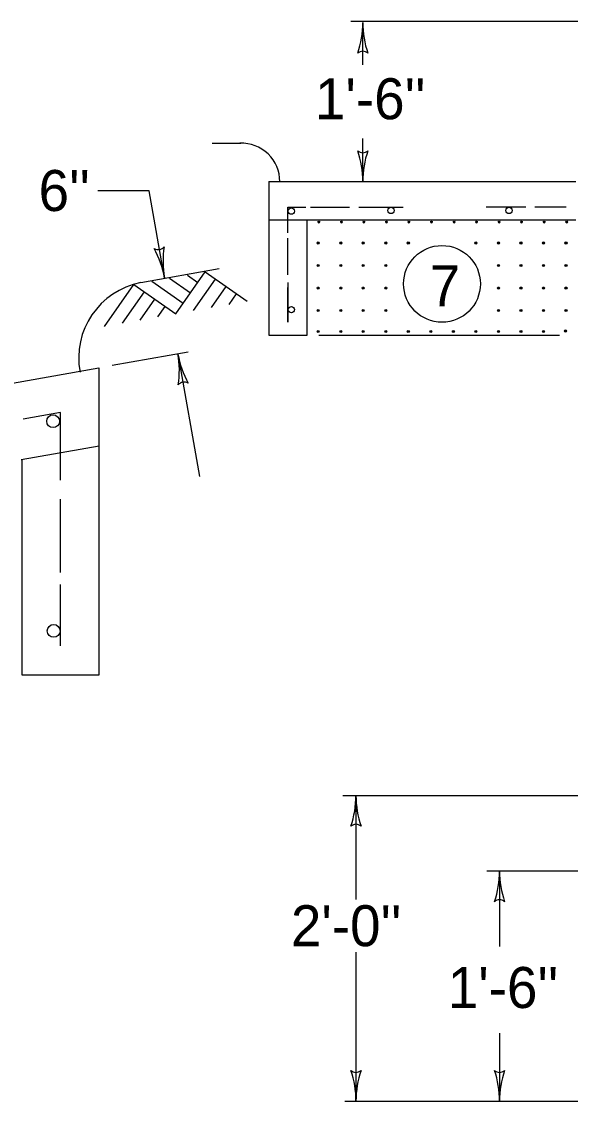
# Model space of a CAD drawing. Extents: x 997.6 to 1037, y 998.9 to 1022.8.
# Drawn here: x 1024.95 to 1027.63, y 1008.68 to 1013.95 of the extents above; entities that cross this region are included whole.
import ezdxf

# ---------------------------------------------------------------- set-up
doc = ezdxf.new("R2010")
doc.units = 0
for name, color, linetype in [('Level 1', 7, 'Continuous'), ('Level 2', 7, 'Continuous'), ('Level 4', 7, 'Continuous')]:
    doc.layers.add(name, color=color, linetype=linetype)

msp = doc.modelspace()

# ---------------------------------------------------------------- linework, layer by layer
at = {"layer": 'Level 1'}
for p, q in [((1030.8092, 1013.9531), (1026.5567, 1013.9531)), ((1026.6148, 1013.7413), (1026.6148, 1013.9488)), ((1026.6148, 1013.1722), (1026.6148, 1013.3819)), ((1025.8788, 1013.3597), (1026.0148, 1013.3597)), ((1026.0148, 1013.3597), (1026.0194, 1013.3597)), ((1026.1554, 1013.1722), (1026.1554, 1012.4222)), ((1026.156, 1013.1722), (1027.6554, 1013.1722)), ((1025.5714, 1013.1271), (1025.3214, 1013.1271)), ((1025.6464, 1012.7022), (1025.5714, 1013.1271)), ((1026.1554, 1012.9847), (1027.6554, 1012.9847)), ((1026.3429, 1012.4222), (1026.3429, 1012.9847)), ((1025.5303, 1012.6796), (1025.9131, 1012.7471)), ((1025.7018, 1012.5263), (1025.8452, 1012.7312)), ((1025.8452, 1012.7312), (1026.0499, 1012.5878)), ((1025.5841, 1012.6852), (1025.7376, 1012.5776)), ((1025.671, 1012.7005), (1025.7734, 1012.6288)), ((1025.7581, 1012.7158), (1025.8093, 1012.68)), ((1025.7888, 1012.5418), (1025.8963, 1012.6953)), ((1026.2492, 1012.6795), (1026.2492, 1012.4857)), ((1025.3535, 1012.465), (1025.4969, 1012.6698)), ((1025.4406, 1012.4803), (1025.5482, 1012.6339)), ((1025.4969, 1012.6698), (1025.7018, 1012.5263)), ((1025.8758, 1012.5571), (1025.9475, 1012.6595)), ((1025.5276, 1012.4957), (1025.5993, 1012.5981)), ((1025.9629, 1012.5724), (1025.9988, 1012.6237)), ((1025.6147, 1012.511), (1025.6505, 1012.5623)), ((1026.2492, 1012.5482), (1026.2492, 1012.5482)), ((1026.1554, 1012.4222), (1026.3429, 1012.4222)), ((1026.4007, 1012.4222), (1027.5748, 1012.4222)), ((1025.7619, 1012.3396), (1025.3902, 1012.274)), ((1025.712, 1012.3308), (1025.8175, 1011.7326)), ((1023.8485, 1012.0023), (1025.3257, 1012.2627)), ((1025.3257, 1012.2627), (1025.3257, 1010.7627)), ((1024.9468, 1011.8151), (1025.328, 1011.8823)), ((1024.9507, 1010.7627), (1024.9507, 1011.8112)), ((1025.3257, 1010.7627), (1024.9507, 1010.7627)), ((1026.5169, 1010.1748), (1027.7033, 1010.1748)), ((1026.5814, 1010.1746), (1026.5814, 1009.6662)), ((1027.2206, 1009.8069), (1027.7033, 1009.8069)), ((1027.2825, 1009.8059), (1027.2825, 1009.4373)), ((1026.5814, 1009.4103), (1026.5814, 1008.6819)), ((1027.2825, 1009.0144), (1027.2825, 1008.6819)), ((1026.5271, 1008.6816), (1027.7033, 1008.6816))]:
    msp.add_line(p, q, dxfattribs=at)
msp.add_circle((1027.0014, 1012.6724), 0.1875, dxfattribs=at)
for centre, radius, start, end in [((1026.146, 1013.9488), 0.4687, 341.3472, 359.9939), ((1027.0835, 1013.9488), 0.4687, 179.9878, 180), ((1027.0835, 1013.9488), 0.4687, 180, 198.6688), ((1026.6147, 1013.7706), 0.0375, 48.7746, 130.8913), ((1026.0219, 1013.172), 0.1875, 359.9137, 92.1769), ((1026.6148, 1013.3504), 0.0375, 228.7746, 310.8913), ((1026.146, 1013.1722), 0.4687, 0, 18.6688), ((1027.0835, 1013.1722), 0.4687, 161.3472, 179.9939), ((1026.146, 1013.1722), 0.4687, 359.9878, 0), ((1025.6155, 1012.8777), 0.0375, 238.7818, 320.8985), ((1025.6155, 1012.8777), 0.0375, 238.7818, 320.8985), ((1025.1848, 1012.6207), 0.4688, 10.0072, 28.676), ((1025.1848, 1012.6207), 0.4688, 10.0072, 28.676), ((1026.108, 1012.7836), 0.4688, 171.3544, 190.0011), ((1026.108, 1012.7836), 0.4688, 171.3544, 190.0011), ((1025.6025, 1012.3106), 0.375, 101.0786, 190.609), ((1025.1848, 1012.6207), 0.4688, 9.995, 10.0072), ((1025.1848, 1012.6207), 0.4688, 9.995, 10.0072), ((1026.1736, 1012.4122), 0.4687, 189.9889, 190.0012), ((1026.1736, 1012.4122), 0.4687, 190.0012, 208.6699), ((1025.2504, 1012.2494), 0.4687, 351.3483, 9.995), ((1025.7429, 1012.1553), 0.0375, 58.7757, 140.8924), ((1026.1127, 1010.1746), 0.4687, 341.3472, 359.9939), ((1027.0502, 1010.1746), 0.4687, 179.9878, 180), ((1027.0502, 1010.1746), 0.4687, 180, 198.6688), ((1026.5814, 1009.9963), 0.0375, 48.7746, 130.8913), ((1026.8138, 1009.8059), 0.4688, 341.3472, 359.9939), ((1026.8138, 1009.8059), 0.4688, 341.3472, 359.9939), ((1027.7512, 1009.8059), 0.4688, 179.9878, 180), ((1027.7512, 1009.8059), 0.4688, 179.9878, 180), ((1027.7512, 1009.8059), 0.4688, 180, 198.6688), ((1027.7512, 1009.8059), 0.4688, 180, 198.6688), ((1027.2824, 1009.6277), 0.0375, 48.7746, 130.8913), ((1027.2824, 1009.6277), 0.0375, 48.7746, 130.8913), ((1026.5815, 1008.8602), 0.0375, 228.7746, 310.8913), ((1026.1127, 1008.6819), 0.4688, 0, 18.6688), ((1027.0502, 1008.6819), 0.4688, 161.3472, 179.9939), ((1027.2826, 1008.8602), 0.0375, 228.7746, 310.8913), ((1026.8138, 1008.6819), 0.4688, 0, 18.6688), ((1027.7512, 1008.6819), 0.4688, 161.3472, 179.9939), ((1021.8939, 1008.6819), 4.6875, 359.9878, 0), ((1026.1127, 1008.6819), 0.4688, 359.9878, 0), ((1026.8138, 1008.6819), 0.4688, 359.9878, 0)]:
    msp.add_arc(centre, radius, start, end, dxfattribs=at)
at = {"layer": 'Level 2'}
for p, q in [((1026.2492, 1013.0472), (1026.337, 1013.0472)), ((1026.2492, 1012.9213), (1026.2492, 1013.0472)), ((1026.3593, 1013.0472), (1026.5495, 1013.0472)), ((1026.5961, 1013.0472), (1026.8118, 1013.0472)), ((1027.4106, 1013.0472), (1027.2179, 1013.0472)), ((1027.6082, 1013.0472), (1027.4553, 1013.0472)), ((1026.2492, 1012.7162), (1026.2492, 1012.8951)), ((1026.2492, 1012.4857), (1026.2492, 1012.6547)), ((1025.1388, 1012.0437), (1024.9568, 1012.0116)), ((1025.1388, 1011.7142), (1025.1388, 1012.0437)), ((1025.1388, 1011.2636), (1025.1388, 1011.6207)), ((1025.1388, 1010.9054), (1025.1388, 1011.2041))]:
    msp.add_line(p, q, dxfattribs=at)
for centre, radius in [((1026.2659, 1013.0278), 0.0156), ((1026.7524, 1013.031), 0.0156), ((1027.3286, 1013.031), 0.0156), ((1026.2659, 1012.5468), 0.0156), ((1025.1026, 1012.002), 0.0313), ((1025.105, 1010.9782), 0.0313)]:
    msp.add_circle(centre, radius, dxfattribs=at)
at = {"layer": 'Level 4'}
for centre, radius in [((1026.4002, 1012.9758), 0.0025), ((1026.5102, 1012.9758), 0.0025), ((1026.6202, 1012.9758), 0.0025), ((1026.7302, 1012.9758), 0.0025), ((1026.8402, 1012.9758), 0.0025), ((1026.9502, 1012.9758), 0.0025), ((1027.0602, 1012.9758), 0.0025), ((1027.1702, 1012.9758), 0.0025), ((1027.2802, 1012.9758), 0.0025), ((1027.3902, 1012.9758), 0.0025), ((1027.5002, 1012.9758), 0.0025), ((1027.6102, 1012.9758), 0.0025), ((1026.397, 1012.8721), 0.005), ((1026.397, 1012.8721), 0.0025), ((1026.507, 1012.8721), 0.005), ((1026.507, 1012.8721), 0.0025), ((1026.617, 1012.8721), 0.005), ((1026.617, 1012.8721), 0.0025), ((1026.727, 1012.8721), 0.005), ((1026.727, 1012.8721), 0.0025), ((1026.837, 1012.8721), 0.005), ((1026.837, 1012.8721), 0.0025), ((1027.167, 1012.8721), 0.005), ((1027.167, 1012.8721), 0.0025), ((1027.277, 1012.8721), 0.005), ((1027.277, 1012.8721), 0.0025), ((1027.387, 1012.8721), 0.005), ((1027.387, 1012.8721), 0.0025), ((1027.497, 1012.8721), 0.005), ((1027.497, 1012.8721), 0.0025), ((1027.607, 1012.8721), 0.005), ((1027.607, 1012.8721), 0.0025), ((1026.397, 1012.7621), 0.005), ((1026.397, 1012.7621), 0.0025), ((1026.507, 1012.7621), 0.005), ((1026.507, 1012.7621), 0.0025), ((1026.617, 1012.7621), 0.005), ((1026.617, 1012.7621), 0.0025), ((1026.727, 1012.7621), 0.005), ((1026.727, 1012.7621), 0.0025), ((1027.277, 1012.7621), 0.005), ((1027.277, 1012.7621), 0.0025), ((1027.387, 1012.7621), 0.005), ((1027.387, 1012.7621), 0.0025), ((1027.497, 1012.7621), 0.005), ((1027.497, 1012.7621), 0.0025), ((1027.607, 1012.7621), 0.005), ((1027.607, 1012.7621), 0.0025), ((1026.397, 1012.6521), 0.005), ((1026.397, 1012.6521), 0.0025), ((1026.507, 1012.6521), 0.005), ((1026.507, 1012.6521), 0.0025), ((1026.617, 1012.6521), 0.005), ((1026.617, 1012.6521), 0.0025), ((1026.727, 1012.6521), 0.005), ((1026.727, 1012.6521), 0.0025), ((1027.277, 1012.6521), 0.005), ((1027.277, 1012.6521), 0.0025), ((1027.387, 1012.6521), 0.005), ((1027.387, 1012.6521), 0.0025), ((1027.497, 1012.6521), 0.005), ((1027.497, 1012.6521), 0.0025), ((1027.607, 1012.6521), 0.005), ((1027.607, 1012.6521), 0.0025), ((1026.397, 1012.5421), 0.005), ((1026.397, 1012.5421), 0.0025), ((1026.507, 1012.5421), 0.005), ((1026.507, 1012.5421), 0.0025), ((1026.617, 1012.5421), 0.005), ((1026.617, 1012.5421), 0.0025), ((1026.727, 1012.5421), 0.005), ((1026.727, 1012.5421), 0.0025), ((1027.277, 1012.5421), 0.005), ((1027.277, 1012.5421), 0.0025), ((1027.387, 1012.5421), 0.005), ((1027.387, 1012.5421), 0.0025), ((1027.497, 1012.5421), 0.005), ((1027.497, 1012.5421), 0.0025), ((1027.607, 1012.5421), 0.005), ((1027.607, 1012.5421), 0.0025), ((1026.397, 1012.4397), 0.005), ((1026.397, 1012.4397), 0.0025), ((1026.507, 1012.4397), 0.005), ((1026.507, 1012.4397), 0.0025), ((1026.617, 1012.4397), 0.005), ((1026.617, 1012.4397), 0.0025), ((1026.727, 1012.4397), 0.005), ((1026.727, 1012.4397), 0.0025), ((1026.837, 1012.4397), 0.005), ((1026.837, 1012.4397), 0.0025), ((1026.947, 1012.4397), 0.005), ((1026.947, 1012.4397), 0.0025), ((1027.057, 1012.4397), 0.005), ((1027.057, 1012.4397), 0.0025), ((1027.167, 1012.4397), 0.005), ((1027.167, 1012.4397), 0.0025), ((1027.277, 1012.4397), 0.005), ((1027.277, 1012.4397), 0.0025), ((1027.387, 1012.4397), 0.005), ((1027.387, 1012.4397), 0.0025), ((1027.497, 1012.4397), 0.005), ((1027.497, 1012.4397), 0.0025), ((1027.6045, 1012.4423), 0.005), ((1027.6045, 1012.4423), 0.0025)]:
    msp.add_circle(centre, radius, dxfattribs=at)
for centre in [(1026.4002, 1012.9758), (1026.5102, 1012.9758), (1026.6202, 1012.9758), (1026.7302, 1012.9758), (1026.8402, 1012.9758), (1026.9502, 1012.9758), (1027.0602, 1012.9758), (1027.1702, 1012.9758), (1027.2802, 1012.9758), (1027.3902, 1012.9758), (1027.5002, 1012.9758), (1027.6102, 1012.9758)]:
    msp.add_arc(centre, 0.005, 148.89, 31.11, dxfattribs=at)

# ---------------------------------------------------------------- texts
at = {"layer": 'Level 1'}
for s, p in [("1'-6''", (1026.3813, 1013.4764)), ("6''", (1025.0317, 1013.0283)), ('7', (1026.9415, 1012.5628)), ("2'-0''", (1026.2637, 1009.4387)), ("1'-6''", (1027.0298, 1009.137))]:
    msp.add_text(s, height=0.2, dxfattribs=at).set_placement(p)

doc.saveas('drawing.dxf')
